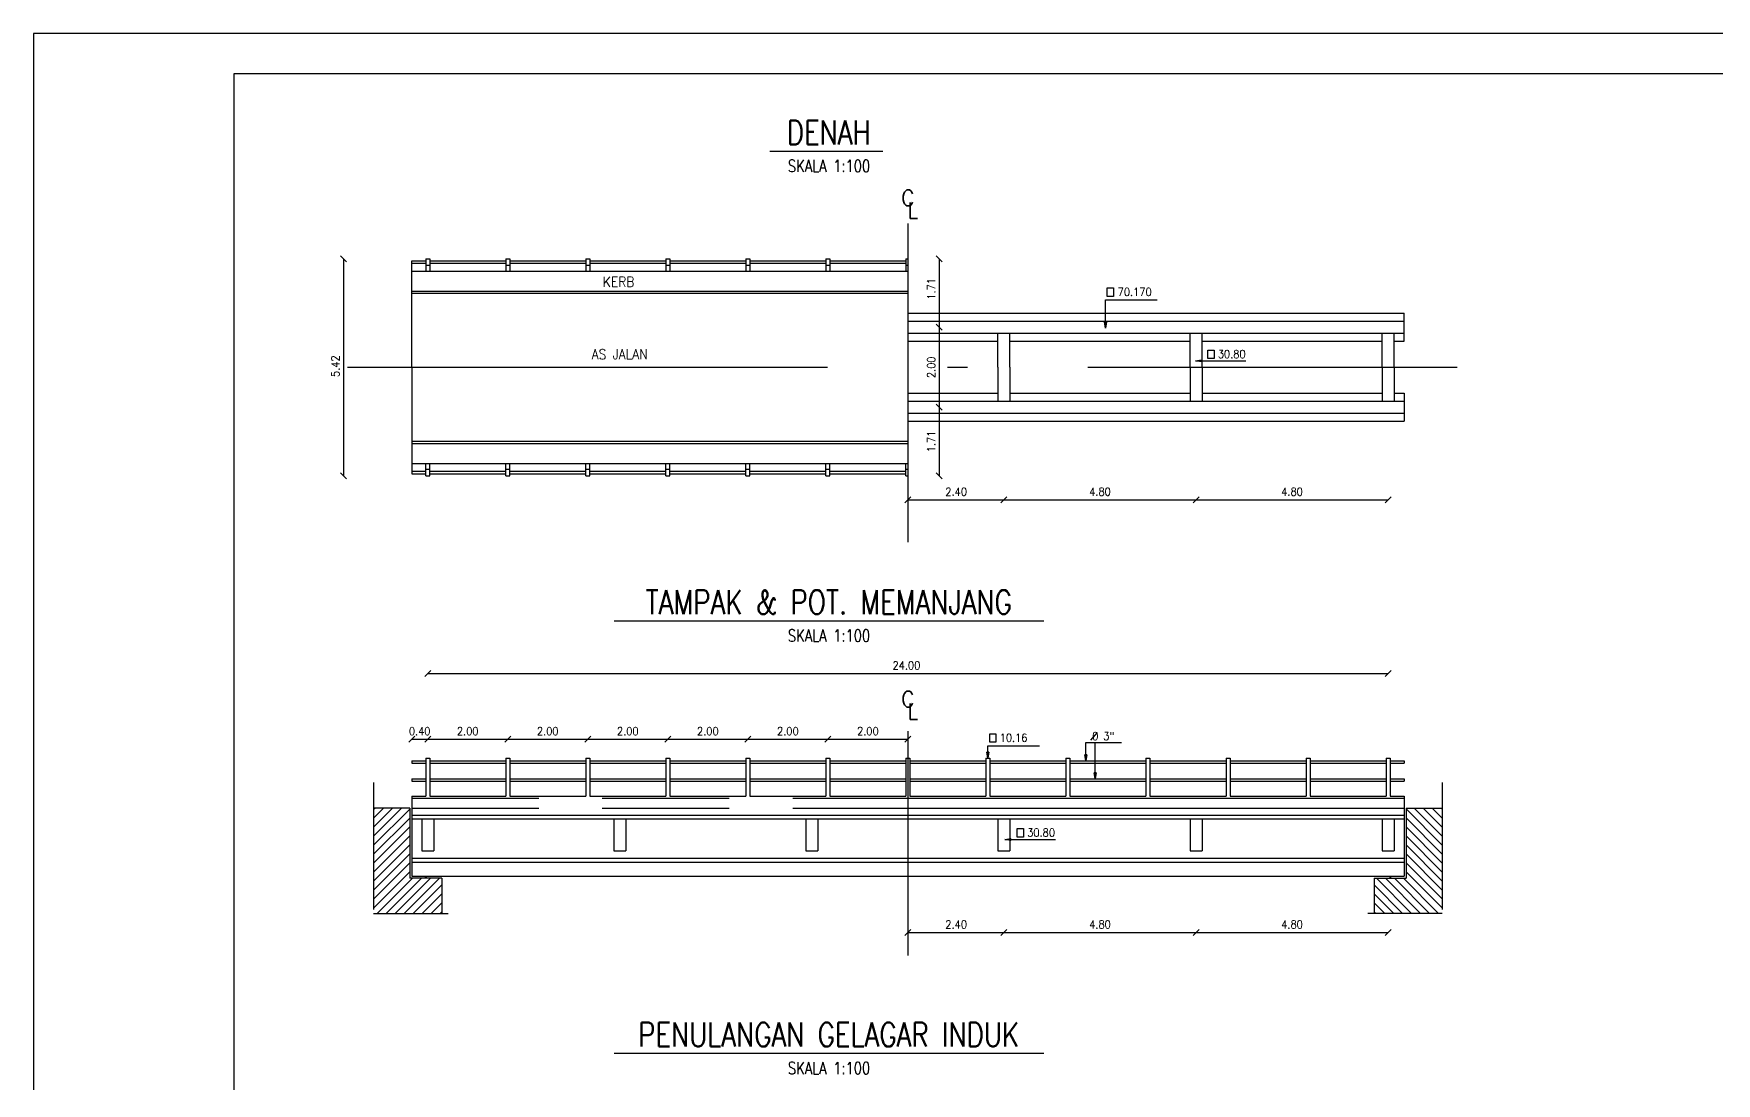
# Model space of a CAD drawing. Header units: metres. Extents: x 95.5 to 179.6, y 508.3 to 567.7.
# Drawn here: x 95.51 to 137.56, y 541.51 to 567.74 of the extents above; entities that cross this region are included whole.
import ezdxf
from ezdxf.enums import TextEntityAlignment as Align

# ---------------------------------------------------------------- set-up
doc = ezdxf.new("R2010")
doc.units = ezdxf.units.M
doc.header["$MEASUREMENT"] = 0
doc.header["$PDMODE"] = 33
doc.header["$PDSIZE"] = 0.0001
doc.linetypes.add('ACAD_ISO10W100', pattern=[18.5, 12, -3, 0.5, -3])
doc.linetypes.add('HIDDEN2', pattern=[4.7625, 3.175, -1.5875])
doc.layers.get('0').update_dxf_attribs({"linetype": 'CONTINUOUS'})
doc.layers.get('DEFPOINTS').update_dxf_attribs({"linetype": 'CONTINUOUS'})
for name, color, linetype in [('1', 1, 'CONTINUOUS'), ('2', 2, 'CONTINUOUS'), ('2000', 7, 'CONTINUOUS'), ('3', 3, 'CONTINUOUS'), ('4', 4, 'CONTINUOUS'), ('5', 5, 'CONTINUOUS'), ('6', 6, 'CONTINUOUS')]:
    doc.layers.add(name, color=color, linetype=linetype)
doc.styles.get("Standard").update_dxf_attribs({"font": 'Simplex.shx', "width": 0.9})
doc.dimstyles.new('100', dxfattribs={"dimscale": 0, "dimtxt": 0.2, "dimasz": 0.15, "dimexe": 0.1, "dimexo": 0.1, "dimgap": 0.1, "dimtad": 1, "dimrnd": 0.0001, "dimzin": 0, "dimdsep": 46, "dimtxsty": 'Standard', "dimblk1": 'OBLIQUE', "dimblk2": 'OBLIQUE', "dimsah": 1, "dimcen": 0, "dimse1": 1, "dimse2": 1, "dimclrd": 256, "dimclre": 256, "dimclrt": 256, "dimaunit": 1, "dimadec": 0, "dimazin": 0, "dimtfac": 0.1, "dimtdec": 1, "dimtofl": 0, "dimtmove": 0, "dimatfit": 1, "dimldrblk": 'OBLIQUE', "dimfxl": 1, "dimtolj": 1, "dimtzin": 0, "dimarcsym": 0})
doc.dimstyles.new('100$7', dxfattribs={"dimscale": 0, "dimtxt": 0.2, "dimasz": 0.15, "dimexe": 0.1, "dimexo": 0.1, "dimgap": 0.1, "dimtad": 1, "dimrnd": 0.0001, "dimzin": 0, "dimdsep": 46, "dimtxsty": 'Standard', "dimblk1": 'CLOSEDBLANK', "dimblk2": 'CLOSEDBLANK', "dimsah": 1, "dimcen": 0, "dimse1": 1, "dimse2": 1, "dimclrd": 256, "dimclre": 256, "dimclrt": 256, "dimaunit": 1, "dimadec": 0, "dimazin": 0, "dimtfac": 0.1, "dimtdec": 1, "dimtofl": 0, "dimtmove": 0, "dimatfit": 1, "dimldrblk": 'CLOSEDBLANK', "dimfxl": 1, "dimtolj": 1, "dimtzin": 0, "dimarcsym": 0})

# ---------------------------------------------------------------- blocks, each defined once
blk = doc.blocks.new('_OBLIQUE')
at = {"color": 0, "linetype": 'ByBlock'}
blk.add_line((-0.5, -0.5), (0.5, 0.5), dxfattribs=at)
blk = doc.blocks.new('*D20')
at = {"linetype": 'ByBlock'}
blk.add_line((118.136, 532.13), (118.136, 530.42), dxfattribs=at)
at = {"layer": 'DEFPOINTS', "color": 0, "linetype": 'ByBlock'}
for p in [(129.753, 532.13), (117.353, 530.42), (118.136, 530.42)]:
    blk.add_point(p, dxfattribs=at)
at = {"linetype": 'ByBlock', "xscale": 0.15, "yscale": 0.15, "zscale": 0.15}
for p, rotation in [((118.136, 532.13), 90), ((118.136, 530.42), 270)]:
    blk.add_blockref('_OBLIQUE', p, dxfattribs=dict(at, rotation=rotation))
at = {"linetype": 'ByBlock', "insert": (117.936, 531.275), "char_height": 0.2, "attachment_point": 5, "rotation": 90}
blk.add_mtext('\\A1;1.71', dxfattribs=at)
blk = doc.blocks.new('*D19')
at = {"linetype": 'ByBlock'}
blk.add_line((118.136, 534.13), (118.136, 532.13), dxfattribs=at)
at = {"layer": 'DEFPOINTS', "color": 0, "linetype": 'ByBlock'}
for p in [(129.753, 534.13), (118.136, 532.13), (129.753, 532.13)]:
    blk.add_point(p, dxfattribs=at)
at = {"linetype": 'ByBlock', "xscale": 0.15, "yscale": 0.15, "zscale": 0.15}
for p, rotation in [((118.136, 534.13), 90), ((118.136, 532.13), 270)]:
    blk.add_blockref('_OBLIQUE', p, dxfattribs=dict(at, rotation=rotation))
at = {"linetype": 'ByBlock', "insert": (117.936, 533.13), "char_height": 0.2, "attachment_point": 5, "rotation": 90}
blk.add_mtext('\\A1;2.00', dxfattribs=at)
blk = doc.blocks.new('*D18')
at = {"linetype": 'ByBlock'}
blk.add_line((118.136, 535.84), (118.136, 534.13), dxfattribs=at)
at = {"layer": 'DEFPOINTS', "color": 0, "linetype": 'ByBlock'}
for p in [(117.353, 535.84), (118.136, 534.13), (129.753, 534.13)]:
    blk.add_point(p, dxfattribs=at)
at = {"linetype": 'ByBlock', "xscale": 0.15, "yscale": 0.15, "zscale": 0.15}
for p, rotation in [((118.136, 535.84), 90), ((118.136, 534.13), 270)]:
    blk.add_blockref('_OBLIQUE', p, dxfattribs=dict(at, rotation=rotation))
at = {"linetype": 'ByBlock', "insert": (117.936, 535.088), "char_height": 0.2, "attachment_point": 5, "rotation": 90}
blk.add_mtext('\\A1;1.71', dxfattribs=at)
blk = doc.blocks.new('_CLOSEDBLANK')
at = {"color": 0, "linetype": 'ByBlock'}
for p, q in [((-1, 0.17), (0, 0)), ((-1, 0.17), (-1, -0.17)), ((0, 0), (-1, -0.17))]:
    blk.add_line(p, q, dxfattribs=at)
blk = doc.blocks.new('*D17')
at = {"linetype": 'ByBlock'}
blk.add_line((103.247, 535.84), (103.247, 530.42), dxfattribs=at)
at = {"layer": 'DEFPOINTS', "color": 0, "linetype": 'ByBlock'}
for p in [(105.303, 535.84), (103.247, 530.42), (105.303, 530.42)]:
    blk.add_point(p, dxfattribs=at)
at = {"linetype": 'ByBlock', "xscale": 0.15, "yscale": 0.15, "zscale": 0.15}
for p, rotation in [((103.247, 535.84), 90), ((103.247, 530.42), 270)]:
    blk.add_blockref('_OBLIQUE', p, dxfattribs=dict(at, rotation=rotation))
at = {"linetype": 'ByBlock', "insert": (103.047, 533.157), "char_height": 0.2, "attachment_point": 5, "rotation": 90}
blk.add_mtext('\\A1;5.42', dxfattribs=at)
blk = doc.blocks.new('*D14')
at = {"linetype": 'ByBlock'}
blk.add_line((117.353, 541.179), (119.753, 541.179), dxfattribs=at)
at = {"layer": 'DEFPOINTS', "color": 0, "linetype": 'ByBlock'}
for p in [(119.753, 542.567), (117.353, 541.935), (119.753, 541.179)]:
    blk.add_point(p, dxfattribs=at)
at = {"linetype": 'ByBlock', "xscale": 0.15, "yscale": 0.15, "zscale": 0.15, "rotation": 180}
blk.add_blockref('_OBLIQUE', (117.353, 541.179), dxfattribs=at)
at = {"linetype": 'ByBlock', "xscale": 0.15, "yscale": 0.15, "zscale": 0.15}
blk.add_blockref('_OBLIQUE', (119.753, 541.179), dxfattribs=at)
at = {"linetype": 'ByBlock', "insert": (118.559, 541.379), "char_height": 0.2, "attachment_point": 5}
blk.add_mtext('\\A1;2.40', dxfattribs=at)
blk = doc.blocks.new('*D15')
at = {"linetype": 'ByBlock'}
blk.add_line((119.753, 541.179), (124.553, 541.179), dxfattribs=at)
at = {"layer": 'DEFPOINTS', "color": 0, "linetype": 'ByBlock'}
for p in [(119.753, 542.567), (124.553, 542.567), (124.553, 541.179)]:
    blk.add_point(p, dxfattribs=at)
at = {"linetype": 'ByBlock', "xscale": 0.15, "yscale": 0.15, "zscale": 0.15, "rotation": 180}
blk.add_blockref('_OBLIQUE', (119.753, 541.179), dxfattribs=at)
at = {"linetype": 'ByBlock', "xscale": 0.15, "yscale": 0.15, "zscale": 0.15}
blk.add_blockref('_OBLIQUE', (124.553, 541.179), dxfattribs=at)
at = {"linetype": 'ByBlock', "insert": (122.153, 541.379), "char_height": 0.2, "attachment_point": 5}
blk.add_mtext('\\A1;4.80', dxfattribs=at)
blk = doc.blocks.new('*D16')
at = {"linetype": 'ByBlock'}
blk.add_line((124.553, 541.179), (129.353, 541.179), dxfattribs=at)
at = {"layer": 'DEFPOINTS', "color": 0, "linetype": 'ByBlock'}
for p in [(124.553, 542.567), (129.353, 542.567), (129.353, 541.179)]:
    blk.add_point(p, dxfattribs=at)
at = {"linetype": 'ByBlock', "xscale": 0.15, "yscale": 0.15, "zscale": 0.15, "rotation": 180}
blk.add_blockref('_OBLIQUE', (124.553, 541.179), dxfattribs=at)
at = {"linetype": 'ByBlock', "xscale": 0.15, "yscale": 0.15, "zscale": 0.15}
blk.add_blockref('_OBLIQUE', (129.353, 541.179), dxfattribs=at)
at = {"linetype": 'ByBlock', "insert": (126.953, 541.379), "char_height": 0.2, "attachment_point": 5}
blk.add_mtext('\\A1;4.80', dxfattribs=at)
blk = doc.blocks.new('*D13')
at = {"linetype": 'ByBlock'}
blk.add_line((124.553, 541.829), (129.353, 541.829), dxfattribs=at)
at = {"layer": 'DEFPOINTS', "color": 0, "linetype": 'ByBlock'}
for p in [(124.553, 543.218), (129.353, 543.218), (129.353, 541.829)]:
    blk.add_point(p, dxfattribs=at)
at = {"linetype": 'ByBlock', "xscale": 0.15, "yscale": 0.15, "zscale": 0.15, "rotation": 180}
blk.add_blockref('_OBLIQUE', (124.553, 541.829), dxfattribs=at)
at = {"linetype": 'ByBlock', "xscale": 0.15, "yscale": 0.15, "zscale": 0.15}
blk.add_blockref('_OBLIQUE', (129.353, 541.829), dxfattribs=at)
at = {"linetype": 'ByBlock', "insert": (126.953, 542.029), "char_height": 0.2, "attachment_point": 5}
blk.add_mtext('\\A1;4.80', dxfattribs=at)
blk = doc.blocks.new('*D12')
at = {"linetype": 'ByBlock'}
blk.add_line((119.753, 541.829), (124.553, 541.829), dxfattribs=at)
at = {"layer": 'DEFPOINTS', "color": 0, "linetype": 'ByBlock'}
for p in [(119.753, 543.218), (124.553, 543.218), (124.553, 541.829)]:
    blk.add_point(p, dxfattribs=at)
at = {"linetype": 'ByBlock', "xscale": 0.15, "yscale": 0.15, "zscale": 0.15, "rotation": 180}
blk.add_blockref('_OBLIQUE', (119.753, 541.829), dxfattribs=at)
at = {"linetype": 'ByBlock', "xscale": 0.15, "yscale": 0.15, "zscale": 0.15}
blk.add_blockref('_OBLIQUE', (124.553, 541.829), dxfattribs=at)
at = {"linetype": 'ByBlock', "insert": (122.153, 542.029), "char_height": 0.2, "attachment_point": 5}
blk.add_mtext('\\A1;4.80', dxfattribs=at)
blk = doc.blocks.new('*D11')
at = {"linetype": 'ByBlock'}
blk.add_line((117.353, 541.829), (119.753, 541.829), dxfattribs=at)
at = {"layer": 'DEFPOINTS', "color": 0, "linetype": 'ByBlock'}
for p in [(119.753, 543.218), (117.353, 542.585), (119.753, 541.829)]:
    blk.add_point(p, dxfattribs=at)
at = {"linetype": 'ByBlock', "xscale": 0.15, "yscale": 0.15, "zscale": 0.15, "rotation": 180}
blk.add_blockref('_OBLIQUE', (117.353, 541.829), dxfattribs=at)
at = {"linetype": 'ByBlock', "xscale": 0.15, "yscale": 0.15, "zscale": 0.15}
blk.add_blockref('_OBLIQUE', (119.753, 541.829), dxfattribs=at)
at = {"linetype": 'ByBlock', "insert": (118.559, 542.029), "char_height": 0.2, "attachment_point": 5}
blk.add_mtext('\\A1;2.40', dxfattribs=at)
blk = doc.blocks.new('*D10')
at = {"linetype": 'ByBlock'}
blk.add_line((115.353, 546.007), (117.353, 546.007), dxfattribs=at)
at = {"layer": 'DEFPOINTS', "color": 0, "linetype": 'ByBlock'}
for p in [(117.353, 546.007), (115.353, 545.535), (117.353, 545.535)]:
    blk.add_point(p, dxfattribs=at)
at = {"linetype": 'ByBlock', "xscale": 0.15, "yscale": 0.15, "zscale": 0.15, "rotation": 180}
blk.add_blockref('_OBLIQUE', (115.353, 546.007), dxfattribs=at)
at = {"linetype": 'ByBlock', "xscale": 0.15, "yscale": 0.15, "zscale": 0.15}
blk.add_blockref('_OBLIQUE', (117.353, 546.007), dxfattribs=at)
at = {"linetype": 'ByBlock', "insert": (116.353, 546.207), "char_height": 0.2, "attachment_point": 5}
blk.add_mtext('\\A1;2.00', dxfattribs=at)
blk = doc.blocks.new('*D9')
at = {"linetype": 'ByBlock'}
blk.add_line((113.353, 546.007), (115.353, 546.007), dxfattribs=at)
at = {"layer": 'DEFPOINTS', "color": 0, "linetype": 'ByBlock'}
for p in [(115.353, 546.007), (113.353, 545.535), (115.353, 545.535)]:
    blk.add_point(p, dxfattribs=at)
at = {"linetype": 'ByBlock', "xscale": 0.15, "yscale": 0.15, "zscale": 0.15, "rotation": 180}
blk.add_blockref('_OBLIQUE', (113.353, 546.007), dxfattribs=at)
at = {"linetype": 'ByBlock', "xscale": 0.15, "yscale": 0.15, "zscale": 0.15}
blk.add_blockref('_OBLIQUE', (115.353, 546.007), dxfattribs=at)
at = {"linetype": 'ByBlock', "insert": (114.353, 546.207), "char_height": 0.2, "attachment_point": 5}
blk.add_mtext('\\A1;2.00', dxfattribs=at)
blk = doc.blocks.new('*D8')
at = {"linetype": 'ByBlock'}
blk.add_line((111.353, 546.007), (113.353, 546.007), dxfattribs=at)
at = {"layer": 'DEFPOINTS', "color": 0, "linetype": 'ByBlock'}
for p in [(113.353, 546.007), (111.353, 545.535), (113.353, 545.535)]:
    blk.add_point(p, dxfattribs=at)
at = {"linetype": 'ByBlock', "xscale": 0.15, "yscale": 0.15, "zscale": 0.15, "rotation": 180}
blk.add_blockref('_OBLIQUE', (111.353, 546.007), dxfattribs=at)
at = {"linetype": 'ByBlock', "xscale": 0.15, "yscale": 0.15, "zscale": 0.15}
blk.add_blockref('_OBLIQUE', (113.353, 546.007), dxfattribs=at)
at = {"linetype": 'ByBlock', "insert": (112.353, 546.207), "char_height": 0.2, "attachment_point": 5}
blk.add_mtext('\\A1;2.00', dxfattribs=at)
blk = doc.blocks.new('*D7')
at = {"linetype": 'ByBlock'}
blk.add_line((109.353, 546.007), (111.353, 546.007), dxfattribs=at)
at = {"layer": 'DEFPOINTS', "color": 0, "linetype": 'ByBlock'}
for p in [(111.353, 546.007), (109.353, 545.535), (111.353, 545.535)]:
    blk.add_point(p, dxfattribs=at)
at = {"linetype": 'ByBlock', "xscale": 0.15, "yscale": 0.15, "zscale": 0.15, "rotation": 180}
blk.add_blockref('_OBLIQUE', (109.353, 546.007), dxfattribs=at)
at = {"linetype": 'ByBlock', "xscale": 0.15, "yscale": 0.15, "zscale": 0.15}
blk.add_blockref('_OBLIQUE', (111.353, 546.007), dxfattribs=at)
at = {"linetype": 'ByBlock', "insert": (110.353, 546.207), "char_height": 0.2, "attachment_point": 5}
blk.add_mtext('\\A1;2.00', dxfattribs=at)
blk = doc.blocks.new('*D6')
at = {"linetype": 'ByBlock'}
blk.add_line((107.353, 546.007), (109.353, 546.007), dxfattribs=at)
at = {"layer": 'DEFPOINTS', "color": 0, "linetype": 'ByBlock'}
for p in [(109.353, 546.007), (107.353, 545.535), (109.353, 545.535)]:
    blk.add_point(p, dxfattribs=at)
at = {"linetype": 'ByBlock', "xscale": 0.15, "yscale": 0.15, "zscale": 0.15, "rotation": 180}
blk.add_blockref('_OBLIQUE', (107.353, 546.007), dxfattribs=at)
at = {"linetype": 'ByBlock', "xscale": 0.15, "yscale": 0.15, "zscale": 0.15}
blk.add_blockref('_OBLIQUE', (109.353, 546.007), dxfattribs=at)
at = {"linetype": 'ByBlock', "insert": (108.353, 546.207), "char_height": 0.2, "attachment_point": 5}
blk.add_mtext('\\A1;2.00', dxfattribs=at)
blk = doc.blocks.new('*D5')
at = {"linetype": 'ByBlock'}
blk.add_line((105.353, 546.007), (107.353, 546.007), dxfattribs=at)
at = {"layer": 'DEFPOINTS', "color": 0, "linetype": 'ByBlock'}
for p in [(107.353, 546.007), (105.353, 545.535), (107.353, 545.535)]:
    blk.add_point(p, dxfattribs=at)
at = {"linetype": 'ByBlock', "xscale": 0.15, "yscale": 0.15, "zscale": 0.15, "rotation": 180}
blk.add_blockref('_OBLIQUE', (105.353, 546.007), dxfattribs=at)
at = {"linetype": 'ByBlock', "xscale": 0.15, "yscale": 0.15, "zscale": 0.15}
blk.add_blockref('_OBLIQUE', (107.353, 546.007), dxfattribs=at)
at = {"linetype": 'ByBlock', "insert": (106.353, 546.207), "char_height": 0.2, "attachment_point": 5}
blk.add_mtext('\\A1;2.00', dxfattribs=at)
blk = doc.blocks.new('*D4')
at = {"linetype": 'ByBlock'}
blk.add_line((104.953, 546.007), (105.353, 546.007), dxfattribs=at)
at = {"layer": 'DEFPOINTS', "color": 0, "linetype": 'ByBlock'}
for p in [(105.353, 546.007), (104.953, 545.465), (105.353, 545.535)]:
    blk.add_point(p, dxfattribs=at)
at = {"linetype": 'ByBlock', "xscale": 0.15, "yscale": 0.15, "zscale": 0.15, "rotation": 180}
blk.add_blockref('_OBLIQUE', (104.953, 546.007), dxfattribs=at)
at = {"linetype": 'ByBlock', "xscale": 0.15, "yscale": 0.15, "zscale": 0.15}
blk.add_blockref('_OBLIQUE', (105.353, 546.007), dxfattribs=at)
at = {"linetype": 'ByBlock', "insert": (105.153, 546.207), "char_height": 0.2, "attachment_point": 5}
blk.add_mtext('\\A1;0.40', dxfattribs=at)
blk = doc.blocks.new('*D3')
at = {"linetype": 'ByBlock'}
blk.add_line((105.353, 547.651), (129.353, 547.651), dxfattribs=at)
at = {"layer": 'DEFPOINTS', "color": 0, "linetype": 'ByBlock'}
for p in [(129.353, 547.651), (105.353, 543.227), (129.353, 543.227)]:
    blk.add_point(p, dxfattribs=at)
at = {"linetype": 'ByBlock', "xscale": 0.15, "yscale": 0.15, "zscale": 0.15, "rotation": 180}
blk.add_blockref('_OBLIQUE', (105.353, 547.651), dxfattribs=at)
at = {"linetype": 'ByBlock', "xscale": 0.15, "yscale": 0.15, "zscale": 0.15}
blk.add_blockref('_OBLIQUE', (129.353, 547.651), dxfattribs=at)
at = {"linetype": 'ByBlock', "insert": (117.316, 547.851), "char_height": 0.2, "attachment_point": 5}
blk.add_mtext('\\A1;24.00', dxfattribs=at)

msp = doc.modelspace()

# ---------------------------------------------------------------- hatches: boundary and pattern name
at = {"layer": '1'}
h = msp.add_hatch(dxfattribs=at)
h.set_pattern_fill('LINE', color=256, scale=0.05, angle=45, style=0)
h.set_pattern_definition([(45, (0, 4.09896), (-0.1122532, 0.1122532), [])])
h.paths.add_polyline_path([(104.903, 546.634), (104.903, 548.384), (104.001, 548.384), (104.001, 545.754), (105.703, 545.754), (105.703, 546.634)])
h = msp.add_hatch(dxfattribs=at)
h.set_pattern_fill('LINE', color=256, scale=0.05, angle=45, style=0)
h.set_pattern_definition([(135, (234.70673, 4.09896), (0.1122532, 0.1122532), [])])
h.paths.add_polyline_path([(129.803, 546.634), (129.003, 546.634), (129.003, 545.754), (130.705, 545.754), (130.705, 548.384), (129.803, 548.384)])

# ---------------------------------------------------------------- linework, layer by layer
at = {"layer": '2'}
for p, q in [((104.953, 562.06), (105.303, 562.06)), ((104.953, 562), (105.303, 562)), ((105.403, 562.06), (107.303, 562.06)), ((105.403, 562), (107.303, 562)), ((107.403, 562.06), (109.303, 562.06)), ((107.403, 562), (109.303, 562)), ((109.403, 562.06), (111.303, 562.06)), ((109.403, 562), (111.303, 562)), ((111.403, 562.06), (113.303, 562.06)), ((111.403, 562), (113.303, 562)), ((113.403, 562.06), (115.303, 562.06)), ((113.403, 562), (115.303, 562)), ((115.403, 562.06), (117.303, 562.06)), ((115.403, 562), (117.303, 562)), ((104.953, 561.303), (117.353, 561.303)), ((117.353, 560.55), (129.753, 560.55)), ((117.353, 560.25), (129.753, 560.25)), ((119.603, 559.4), (119.603, 560.25)), ((119.903, 559.4), (119.903, 560.25)), ((124.403, 559.4), (124.403, 560.25)), ((124.703, 559.4), (124.703, 560.25)), ((129.203, 559.4), (129.203, 560.25)), ((129.503, 559.4), (129.503, 560.25)), ((119.603, 559.4), (119.603, 558.55)), ((119.903, 559.4), (119.903, 558.55)), ((124.403, 559.4), (124.403, 558.55)), ((124.703, 559.4), (124.703, 558.55)), ((129.203, 559.4), (129.203, 558.55)), ((129.503, 559.4), (129.503, 558.55)), ((117.353, 558.55), (129.753, 558.55)), ((117.353, 558.25), (129.753, 558.25)), ((104.953, 557.497), (117.353, 557.497)), ((104.953, 556.8), (105.303, 556.8)), ((105.403, 556.8), (107.303, 556.8)), ((107.403, 556.8), (109.303, 556.8)), ((109.403, 556.8), (111.303, 556.8)), ((111.403, 556.8), (113.303, 556.8)), ((113.403, 556.8), (115.303, 556.8)), ((115.403, 556.8), (117.303, 556.8)), ((104.953, 556.74), (105.303, 556.74)), ((105.403, 556.74), (107.303, 556.74)), ((107.403, 556.74), (109.303, 556.74)), ((109.403, 556.74), (111.303, 556.74)), ((111.403, 556.74), (113.303, 556.74)), ((113.403, 556.74), (115.303, 556.74)), ((115.403, 556.74), (117.303, 556.74)), ((122.081, 550.277), (121.914, 550.082)), ((104.953, 548.116), (129.753, 548.116)), ((104.953, 547.134), (129.753, 547.134)), ((104.953, 547.034), (129.753, 547.034))]:
    msp.add_line(p, q, dxfattribs=at)
at = {"layer": '2', "linetype": 'HIDDEN2'}
for p, q in [((104.953, 548.634), (117.353, 548.634)), ((104.953, 548.384), (117.353, 548.384))]:
    msp.add_line(p, q, dxfattribs=at)
at = {"layer": '2'}
for points in [[(122.334, 561.383), (122.49, 561.383), (122.49, 561.169), (122.334, 561.169)], [(124.848, 559.828), (125.004, 559.828), (125.004, 559.615), (124.848, 559.615)], [(119.397, 550.241), (119.552, 550.241), (119.552, 550.028), (119.397, 550.028)], [(120.085, 547.872), (120.241, 547.872), (120.241, 547.659), (120.085, 547.659)]]:
    msp.add_lwpolyline(points, close=True, dxfattribs=at)
at = {"layer": '2000', "color": 71}
msp.add_lwpolyline([(95.506, 508.336), (179.606, 508.336), (179.606, 567.736), (95.506, 567.736)], close=True, dxfattribs=at)
at = {"layer": '2000', "color": 76}
msp.add_lwpolyline([(100.506, 509.336), (178.606, 509.336), (178.606, 566.736), (100.506, 566.736)], close=True, dxfattribs=at)
at = {"layer": '3'}
for p, q in [((105.303, 562.11), (105.403, 562.11)), ((105.303, 562.11), (105.303, 561.803)), ((105.303, 561.95), (105.403, 561.95)), ((105.403, 562.11), (105.403, 561.803)), ((107.303, 562.11), (107.303, 561.803)), ((107.303, 562.11), (107.403, 562.11)), ((107.303, 561.95), (107.403, 561.95)), ((107.403, 562.11), (107.403, 561.803)), ((109.303, 562.11), (109.303, 561.803)), ((109.303, 562.11), (109.403, 562.11)), ((109.303, 561.95), (109.403, 561.95)), ((109.403, 562.11), (109.403, 561.803)), ((111.303, 562.11), (111.303, 561.803)), ((111.303, 562.11), (111.403, 562.11)), ((111.303, 561.95), (111.403, 561.95)), ((111.403, 562.11), (111.403, 561.803)), ((113.303, 562.11), (113.303, 561.803)), ((113.303, 562.11), (113.403, 562.11)), ((113.303, 561.95), (113.403, 561.95)), ((113.403, 562.11), (113.403, 561.803)), ((115.303, 562.11), (115.303, 561.803)), ((115.303, 562.11), (115.403, 562.11)), ((115.303, 561.95), (115.403, 561.95)), ((115.403, 562.11), (115.403, 561.803)), ((117.303, 562.11), (117.303, 561.803)), ((117.303, 562.11), (117.353, 562.11)), ((117.303, 561.95), (117.353, 561.95)), ((104.953, 561.25), (117.353, 561.25)), ((104.953, 557.55), (117.353, 557.55)), ((105.303, 556.69), (105.303, 556.996)), ((105.303, 556.85), (105.403, 556.85)), ((105.403, 556.69), (105.403, 556.996)), ((107.303, 556.69), (107.303, 556.996)), ((107.303, 556.85), (107.403, 556.85)), ((107.403, 556.69), (107.403, 556.996)), ((109.303, 556.69), (109.303, 556.996)), ((109.303, 556.85), (109.403, 556.85)), ((109.403, 556.69), (109.403, 556.996)), ((111.303, 556.69), (111.303, 556.996)), ((111.303, 556.85), (111.403, 556.85)), ((111.403, 556.69), (111.403, 556.996)), ((113.303, 556.69), (113.303, 556.996)), ((113.303, 556.85), (113.403, 556.85)), ((113.403, 556.69), (113.403, 556.996)), ((115.303, 556.69), (115.303, 556.996)), ((115.303, 556.85), (115.403, 556.85)), ((115.403, 556.69), (115.403, 556.996)), ((117.303, 556.69), (117.303, 556.996)), ((117.303, 556.85), (117.353, 556.85)), ((105.303, 556.69), (105.403, 556.69)), ((107.303, 556.69), (107.403, 556.69)), ((109.303, 556.69), (109.403, 556.69)), ((111.303, 556.69), (111.403, 556.69)), ((113.303, 556.69), (113.403, 556.69)), ((115.303, 556.69), (115.403, 556.69)), ((117.303, 556.69), (117.353, 556.69)), ((105.303, 549.634), (105.303, 548.684)), ((105.303, 549.634), (105.403, 549.634)), ((105.403, 549.634), (105.403, 548.684)), ((107.303, 549.634), (107.403, 549.634)), ((107.303, 549.634), (107.303, 548.684)), ((107.403, 549.634), (107.403, 548.684)), ((109.303, 549.634), (109.403, 549.634)), ((109.303, 549.634), (109.303, 548.684)), ((109.403, 549.634), (109.403, 548.684)), ((111.303, 549.634), (111.403, 549.634)), ((111.303, 549.634), (111.303, 548.684)), ((111.403, 549.634), (111.403, 548.684)), ((113.303, 549.634), (113.403, 549.634)), ((113.303, 549.634), (113.303, 548.684)), ((113.403, 549.634), (113.403, 548.684)), ((115.303, 549.634), (115.403, 549.634)), ((115.303, 549.634), (115.303, 548.684)), ((115.403, 549.634), (115.403, 548.684)), ((117.303, 549.634), (117.403, 549.634)), ((117.303, 549.634), (117.303, 548.684)), ((117.403, 549.634), (117.403, 548.684)), ((119.303, 549.634), (119.403, 549.634)), ((119.303, 549.634), (119.303, 548.684)), ((119.403, 549.634), (119.403, 548.684)), ((121.303, 549.634), (121.403, 549.634)), ((121.303, 549.634), (121.303, 548.684)), ((121.403, 549.634), (121.403, 548.684)), ((123.303, 549.634), (123.403, 549.634)), ((123.303, 549.634), (123.303, 548.684)), ((123.403, 549.634), (123.403, 548.684)), ((125.303, 549.634), (125.403, 549.634)), ((125.303, 549.634), (125.303, 548.684)), ((125.403, 549.634), (125.403, 548.684)), ((127.303, 549.634), (127.403, 549.634)), ((127.303, 549.634), (127.303, 548.684)), ((127.403, 549.634), (127.403, 548.684)), ((129.303, 549.634), (129.403, 549.634)), ((129.303, 549.634), (129.303, 548.684)), ((129.403, 549.634), (129.403, 548.684)), ((104.953, 549.564), (104.953, 549.504)), ((104.953, 549.564), (105.303, 549.564)), ((104.953, 549.504), (105.303, 549.504)), ((105.403, 549.564), (107.303, 549.564)), ((105.403, 549.504), (107.303, 549.504)), ((107.403, 549.564), (109.303, 549.564)), ((107.403, 549.504), (109.303, 549.504)), ((109.403, 549.564), (111.303, 549.564)), ((109.403, 549.504), (111.303, 549.504)), ((111.403, 549.564), (113.303, 549.564)), ((111.403, 549.504), (113.303, 549.504)), ((113.403, 549.564), (115.303, 549.564)), ((113.403, 549.504), (115.303, 549.504)), ((115.403, 549.564), (117.303, 549.564)), ((115.403, 549.504), (117.303, 549.504)), ((117.403, 549.564), (119.303, 549.564)), ((117.403, 549.504), (119.303, 549.504)), ((119.403, 549.564), (121.303, 549.564)), ((119.403, 549.504), (121.303, 549.504)), ((121.403, 549.564), (123.303, 549.564)), ((121.403, 549.504), (123.303, 549.504)), ((123.403, 549.564), (125.303, 549.564)), ((123.403, 549.504), (125.303, 549.504)), ((125.403, 549.564), (127.303, 549.564)), ((125.403, 549.504), (127.303, 549.504)), ((127.403, 549.564), (129.303, 549.564)), ((127.403, 549.504), (129.303, 549.504)), ((129.403, 549.564), (129.753, 549.564)), ((129.403, 549.504), (129.753, 549.504)), ((129.753, 549.564), (129.753, 549.504)), ((104.953, 549.114), (104.953, 549.054)), ((104.953, 549.114), (105.303, 549.114)), ((104.953, 549.054), (105.303, 549.054)), ((105.403, 549.114), (107.303, 549.114)), ((105.403, 549.054), (107.303, 549.054)), ((107.403, 549.114), (109.303, 549.114)), ((107.403, 549.054), (109.303, 549.054)), ((109.403, 549.114), (111.303, 549.114)), ((109.403, 549.054), (111.303, 549.054)), ((111.403, 549.114), (113.303, 549.114)), ((111.403, 549.054), (113.303, 549.054)), ((113.403, 549.114), (115.303, 549.114)), ((113.403, 549.054), (115.303, 549.054)), ((115.403, 549.114), (117.303, 549.114)), ((115.403, 549.054), (117.303, 549.054)), ((117.403, 549.114), (119.303, 549.114)), ((117.403, 549.054), (119.303, 549.054)), ((119.403, 549.114), (121.303, 549.114)), ((119.403, 549.054), (121.303, 549.054)), ((121.403, 549.114), (123.303, 549.114)), ((121.403, 549.054), (123.303, 549.054)), ((123.403, 549.114), (125.303, 549.114)), ((123.403, 549.054), (125.303, 549.054)), ((125.403, 549.114), (127.303, 549.114)), ((125.403, 549.054), (127.303, 549.054)), ((127.403, 549.114), (129.303, 549.114)), ((127.403, 549.054), (129.303, 549.054)), ((129.403, 549.114), (129.753, 549.114)), ((129.403, 549.054), (129.753, 549.054)), ((129.753, 549.114), (129.753, 549.054)), ((117.353, 548.634), (129.753, 548.634)), ((117.353, 548.384), (129.753, 548.384))]:
    msp.add_line(p, q, dxfattribs=at)
at = {"layer": '3', "linetype": 'HIDDEN2'}
for p, q in [((104.001, 549.022), (104.001, 545.754)), ((130.705, 549.022), (130.705, 545.754)), ((104.001, 545.754), (105.861, 545.754)), ((130.705, 545.754), (128.846, 545.754))]:
    msp.add_line(p, q, dxfattribs=at)
at = {"layer": '4', "linetype": 'HIDDEN2'}
for p, q in [((105.203, 548.116), (105.203, 547.316)), ((105.503, 548.116), (105.503, 547.316)), ((110.003, 548.116), (110.003, 547.316)), ((110.303, 548.116), (110.303, 547.316)), ((114.803, 548.116), (114.803, 547.316)), ((115.103, 548.116), (115.103, 547.316)), ((105.203, 547.316), (105.503, 547.316)), ((110.003, 547.316), (110.303, 547.316)), ((114.803, 547.316), (115.103, 547.316))]:
    msp.add_line(p, q, dxfattribs=at)
at = {"layer": '4'}
for p, q in [((119.603, 548.116), (119.603, 547.316)), ((119.903, 548.116), (119.903, 547.316)), ((124.403, 548.116), (124.403, 547.316)), ((124.703, 548.116), (124.703, 547.316)), ((129.203, 548.116), (129.203, 547.316)), ((129.503, 548.116), (129.503, 547.316)), ((119.603, 547.316), (119.903, 547.316)), ((124.403, 547.316), (124.703, 547.316)), ((129.203, 547.316), (129.503, 547.316)), ((105.293, 546.684), (105.293, 546.634)), ((105.303, 546.684), (105.303, 546.634)), ((105.313, 546.684), (105.313, 546.634)), ((129.393, 546.684), (129.393, 546.634)), ((129.403, 546.684), (129.403, 546.634)), ((129.413, 546.684), (129.413, 546.634))]:
    msp.add_line(p, q, dxfattribs=at)
at = {"layer": '5', "linetype": 'ACAD_ISO10W100'}
for p, q in [((117.353, 562.993), (117.353, 555.03)), ((103.346, 559.4), (131.08, 559.4)), ((117.353, 550.306), (117.353, 544.702))]:
    msp.add_line(p, q, dxfattribs=at)
at = {"layer": '5'}
for p, q in [((104.953, 559.4), (104.953, 562.06)), ((104.953, 561.803), (117.353, 561.803)), ((117.353, 560.75), (129.753, 560.75)), ((129.753, 560.05), (129.753, 560.75)), ((117.353, 560.05), (119.603, 560.05)), ((119.903, 560.05), (124.403, 560.05)), ((124.703, 560.05), (129.203, 560.05)), ((129.503, 560.05), (129.753, 560.05)), ((104.953, 559.4), (104.953, 556.74)), ((117.353, 558.75), (119.603, 558.75)), ((119.903, 558.75), (124.403, 558.75)), ((124.703, 558.75), (129.203, 558.75)), ((129.503, 558.75), (129.753, 558.75)), ((129.753, 558.75), (129.753, 558.05)), ((117.353, 558.05), (129.753, 558.05)), ((104.953, 556.996), (117.353, 556.996)), ((104.903, 548.384), (104.001, 548.384)), ((104.903, 548.384), (104.903, 546.634)), ((104.953, 548.684), (104.953, 546.684)), ((104.953, 548.684), (105.303, 548.684)), ((105.403, 548.684), (107.303, 548.684)), ((107.403, 548.684), (109.303, 548.684)), ((109.403, 548.684), (111.303, 548.684)), ((111.403, 548.684), (113.303, 548.684)), ((113.403, 548.684), (115.303, 548.684)), ((115.403, 548.684), (117.303, 548.684)), ((117.403, 548.684), (119.303, 548.684)), ((119.403, 548.684), (121.303, 548.684)), ((121.403, 548.684), (123.303, 548.684)), ((123.403, 548.684), (125.303, 548.684)), ((125.403, 548.684), (127.303, 548.684)), ((127.403, 548.684), (129.303, 548.684)), ((129.403, 548.684), (129.753, 548.684)), ((129.753, 548.684), (129.753, 546.684)), ((129.803, 548.384), (129.803, 546.634)), ((129.803, 548.384), (130.705, 548.384)), ((104.953, 548.204), (129.753, 548.204)), ((104.953, 546.684), (129.753, 546.684)), ((105.703, 546.634), (104.903, 546.634)), ((105.703, 546.634), (105.703, 545.754)), ((129.003, 546.634), (129.803, 546.634)), ((129.003, 546.634), (129.003, 545.754))]:
    msp.add_line(p, q, dxfattribs=at)
at = {"layer": '6'}
for p, q in [((116.725, 564.79), (113.904, 564.79)), ((120.754, 553.056), (110.014, 553.056)), ((120.754, 542.249), (110.014, 542.249))]:
    msp.add_line(p, q, dxfattribs=at)

# ---------------------------------------------------------------- texts
at = {"layer": '2', "width": 0.9}
for s, height, p in [('KERB', 0.25, (110.123, 561.412)), ('70.170', 0.2, (123.02, 561.183)), ('AS JALAN', 0.25, (110.151, 559.6)), ('30.80', 0.2, (125.445, 559.629)), ('10.16', 0.2, (119.993, 550.042)), ('0 3"', 0.2, (122.235, 550.083)), ('30.80', 0.2, (120.682, 547.673))]:
    msp.add_text(s, height=height, dxfattribs=at).set_placement(p, align=Align.CENTER)
at = {"layer": '3', "width": 0.8}
for p in [(115.382, 564.279), (115.382, 552.545), (115.382, 541.738)]:
    msp.add_text('SKALA 1:100', height=0.3, dxfattribs=at).set_placement(p, align=Align.CENTER)
at = {"layer": '5', "width": 0.9}
for s, p in [('C', (117.353, 563.43)), ('L', (117.476, 563.118)), ('C', (117.353, 550.908)), ('L', (117.476, 550.596))]:
    msp.add_text(s, height=0.4, dxfattribs=at).set_placement(p, align=Align.CENTER)
at = {"layer": '6', "width": 0.8}
for s, p in [('DENAH', (115.375, 564.966)), ('TAMPAK & POT. MEMANJANG', (115.375, 553.231)), ('PENULANGAN GELAGAR INDUK', (115.375, 542.424))]:
    msp.add_text(s, height=0.6, dxfattribs=at).set_placement(p, align=Align.CENTER)

# ---------------------------------------------------------------- dimensions: what is measured, and where the dimension line sits
at = {"layer": '2'}
for base, p1, p2, picture, middle in [((103.247, 556.69), (105.303, 562.11), (105.303, 556.69), '*D17', (103.247, 559.427)), ((118.136, 560.4), (117.353, 562.11), (129.753, 560.4), '*D18', (118.136, 561.357))]:
    dim = msp.add_linear_dim(base=base, p1=p1, p2=p2, angle=90, dimstyle='100', override={"dimscale": 1}, dxfattribs=at)
    dim.commit()
    dim.dimension.update_dxf_attribs({"geometry": picture, "text_midpoint": middle, "dimtype": 128, "insert": (0, 26.269)})
for base, p1, p2, picture, middle in [((118.136, 558.4), (129.753, 560.4), (129.753, 558.4), '*D19', (117.936, 559.4)), ((118.136, 556.69), (129.753, 558.4), (117.353, 556.69), '*D20', (117.936, 557.545))]:
    dim = msp.add_linear_dim(base=base, p1=p1, p2=p2, angle=90, dimstyle='100', override={"dimscale": 1, "dimtmove": 1, "dimatfit": 3}, dxfattribs=at)
    dim.commit()
    dim.dimension.update_dxf_attribs({"geometry": picture, "text_midpoint": middle, "insert": (0, 26.269)})
for base, p1, p2, picture, middle, set_off in [((119.753, 556.091), (117.353, 556.847), (119.753, 557.479), '*D14', (118.559, 556.091), (0, 14.912)), ((105.353, 550.106), (104.953, 549.564), (105.353, 549.634), '*D4', (105.153, 550.106), (0, 4.099)), ((119.753, 545.278), (117.353, 546.034), (119.753, 546.666), '*D11', (118.559, 545.278), (0, 3.449))]:
    dim = msp.add_linear_dim(base=base, p1=p1, p2=p2, dimstyle='100', override={"dimscale": 1}, dxfattribs=at)
    dim.commit()
    dim.dimension.update_dxf_attribs({"geometry": picture, "text_midpoint": middle, "dimtype": 128, "insert": set_off})
for base, p1, p2, picture, middle, set_off in [((124.553, 556.091), (119.753, 557.479), (124.553, 557.479), '*D15', (122.153, 556.291), (0, 14.912)), ((129.353, 556.091), (124.553, 557.479), (129.353, 557.479), '*D16', (126.953, 556.291), (0, 14.912)), ((107.353, 550.106), (105.353, 549.634), (107.353, 549.634), '*D5', (106.353, 550.306), (0, 4.099)), ((109.353, 550.106), (107.353, 549.634), (109.353, 549.634), '*D6', (108.353, 550.306), (0, 4.099)), ((111.353, 550.106), (109.353, 549.634), (111.353, 549.634), '*D7', (110.353, 550.306), (0, 4.099)), ((113.353, 550.106), (111.353, 549.634), (113.353, 549.634), '*D8', (112.353, 550.306), (0, 4.099)), ((115.353, 550.106), (113.353, 549.634), (115.353, 549.634), '*D9', (114.353, 550.306), (0, 4.099)), ((117.353, 550.106), (115.353, 549.634), (117.353, 549.634), '*D10', (116.353, 550.306), (0, 4.099)), ((124.553, 545.278), (119.753, 546.666), (124.553, 546.666), '*D12', (122.153, 545.478), (0, 3.449)), ((129.353, 545.278), (124.553, 546.666), (129.353, 546.666), '*D13', (126.953, 545.478), (0, 3.449))]:
    dim = msp.add_linear_dim(base=base, p1=p1, p2=p2, dimstyle='100', override={"dimscale": 1, "dimtmove": 1, "dimatfit": 3}, dxfattribs=at)
    dim.commit()
    dim.dimension.update_dxf_attribs({"geometry": picture, "text_midpoint": middle, "insert": set_off})
at = {"layer": '4'}
dim = msp.add_linear_dim(base=(129.353, 551.75), p1=(105.353, 547.326), p2=(129.353, 547.326), dimstyle='100', override={"dimscale": 1}, dxfattribs=at)
dim.commit()
dim.dimension.update_dxf_attribs({"geometry": '*D3', "text_midpoint": (117.316, 551.75), "dimtype": 128, "insert": (0, 4.099)})

# ---------------------------------------------------------------- leaders
at = {"layer": '2'}
for points in [[(122.291, 560.378), (122.291, 561.081), (123.581, 561.081)], [(124.539, 559.558), (125.802, 559.558)], [(121.803, 549.564), (121.803, 550.02), (122.688, 550.02)], [(122.033, 549.114), (122.033, 550.02)], [(119.353, 549.634), (119.353, 549.94), (120.644, 549.94)], [(119.776, 547.602), (121.039, 547.602)]]:
    msp.add_leader(points, dimstyle='100$7', override={"dimscale": 1}, dxfattribs=at)

doc.saveas('drawing.dxf')
